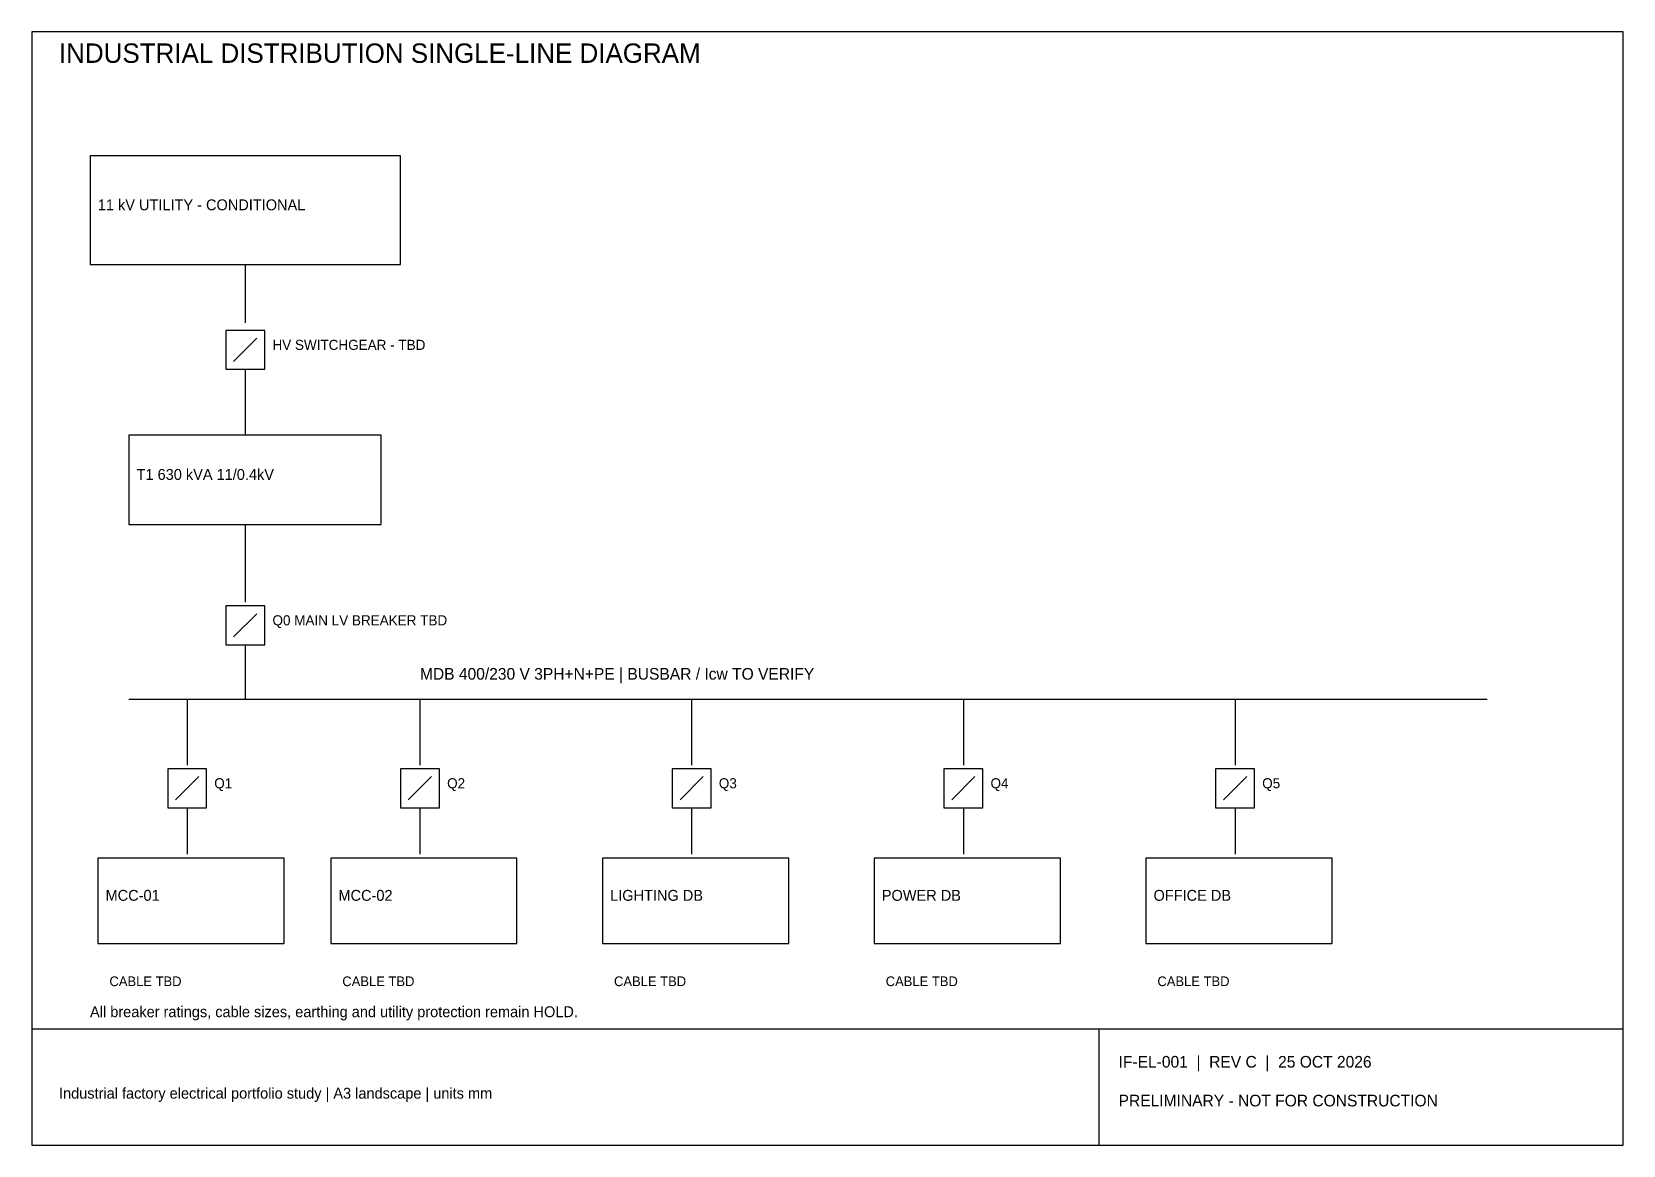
# Model space of a CAD drawing. Header units: millimetres. Extents: x 5 to 415, y 5 to 292.
import ezdxf

# ---------------------------------------------------------------- set-up
doc = ezdxf.new("R2010")
doc.units = ezdxf.units.MM
for name, color, linetype in [('ANNOT', 7, 'Continuous'), ('BORDER', 7, 'Continuous'), ('EQUIPMENT', 3, 'Continuous'), ('POWER', 1, 'Continuous'), ('SAFETY', 2, 'Continuous')]:
    doc.layers.add(name, color=color, linetype=linetype)

msp = doc.modelspace()

# ---------------------------------------------------------------- linework, layer by layer
at = {"layer": 'BORDER'}
for p, q in [((5, 35), (415, 35)), ((280, 5), (280, 35))]:
    msp.add_line(p, q, dxfattribs=at)
msp.add_lwpolyline([(5, 5), (415, 5), (415, 292), (5, 292)], close=True, dxfattribs=at)
at = {"layer": 'EQUIPMENT'}
for points in [[(20, 232), (100, 232), (100, 260), (20, 260)], [(55, 205), (65, 205), (65, 215), (55, 215)], [(30, 165), (95, 165), (95, 188), (30, 188)], [(55, 134), (65, 134), (65, 144), (55, 144)], [(40, 92), (50, 92), (50, 102), (40, 102)], [(100, 92), (110, 92), (110, 102), (100, 102)], [(170, 92), (180, 92), (180, 102), (170, 102)], [(240, 92), (250, 92), (250, 102), (240, 102)], [(310, 92), (320, 92), (320, 102), (310, 102)], [(22, 57), (70, 57), (70, 79), (22, 79)], [(82, 57), (130, 57), (130, 79), (82, 79)], [(152, 57), (200, 57), (200, 79), (152, 79)], [(222, 57), (270, 57), (270, 79), (222, 79)], [(292, 57), (340, 57), (340, 79), (292, 79)]]:
    msp.add_lwpolyline(points, close=True, dxfattribs=at)
at = {"layer": 'POWER'}
for p, q in [((60, 232), (60, 217)), ((57, 207), (63, 213)), ((60, 205), (60, 188)), ((60, 165), (60, 145)), ((57, 136), (63, 142)), ((60, 134), (60, 120)), ((30, 120), (380, 120)), ((45, 120), (45, 103)), ((105, 120), (105, 103)), ((175, 120), (175, 103)), ((245, 120), (245, 103)), ((315, 120), (315, 103)), ((42, 94), (48, 100)), ((102, 94), (108, 100)), ((172, 94), (178, 100)), ((242, 94), (248, 100)), ((312, 94), (318, 100)), ((45, 92), (45, 80)), ((105, 92), (105, 80)), ((175, 92), (175, 80)), ((245, 92), (245, 80)), ((315, 92), (315, 80))]:
    msp.add_line(p, q, dxfattribs=at)

# ---------------------------------------------------------------- texts
at = {"layer": 'ANNOT'}
for s, height, p in [('INDUSTRIAL DISTRIBUTION SINGLE-LINE DIAGRAM', 5, (12, 284)), ('11 kV UTILITY - CONDITIONAL', 2.8, (22, 246)), ('HV SWITCHGEAR - TBD', 2.6, (67, 210)), ('T1 630 kVA 11/0.4kV', 2.8, (32, 176.5)), ('Q0 MAIN LV BREAKER TBD', 2.6, (67, 139)), ('MDB 400/230 V 3PH+N+PE | BUSBAR / Icw TO VERIFY', 3, (105, 125)), ('Q1', 2.6, (52, 97)), ('Q2', 2.6, (112, 97)), ('Q3', 2.6, (182, 97)), ('Q4', 2.6, (252, 97)), ('Q5', 2.6, (322, 97)), ('MCC-01', 2.8, (24, 68)), ('MCC-02', 2.8, (84, 68)), ('LIGHTING DB', 2.8, (154, 68)), ('POWER DB', 2.8, (224, 68)), ('OFFICE DB', 2.8, (294, 68)), ('CABLE TBD', 2.5, (25, 46)), ('CABLE TBD', 2.5, (85, 46)), ('CABLE TBD', 2.5, (155, 46)), ('CABLE TBD', 2.5, (225, 46)), ('CABLE TBD', 2.5, (295, 46)), ('IF-EL-001  |  REV C  |  25 OCT 2026', 3, (285, 25)), ('Industrial factory electrical portfolio study | A3 landscape | units mm', 2.8, (12, 17))]:
    msp.add_text(s, height=height, dxfattribs=at).set_placement(p)
at = {"layer": 'SAFETY'}
for s, height, p in [('All breaker ratings, cable sizes, earthing and utility protection remain HOLD.', 2.8, (20, 38)), ('PRELIMINARY - NOT FOR CONSTRUCTION', 3, (285, 15))]:
    msp.add_text(s, height=height, dxfattribs=at).set_placement(p)

doc.saveas('drawing.dxf')
